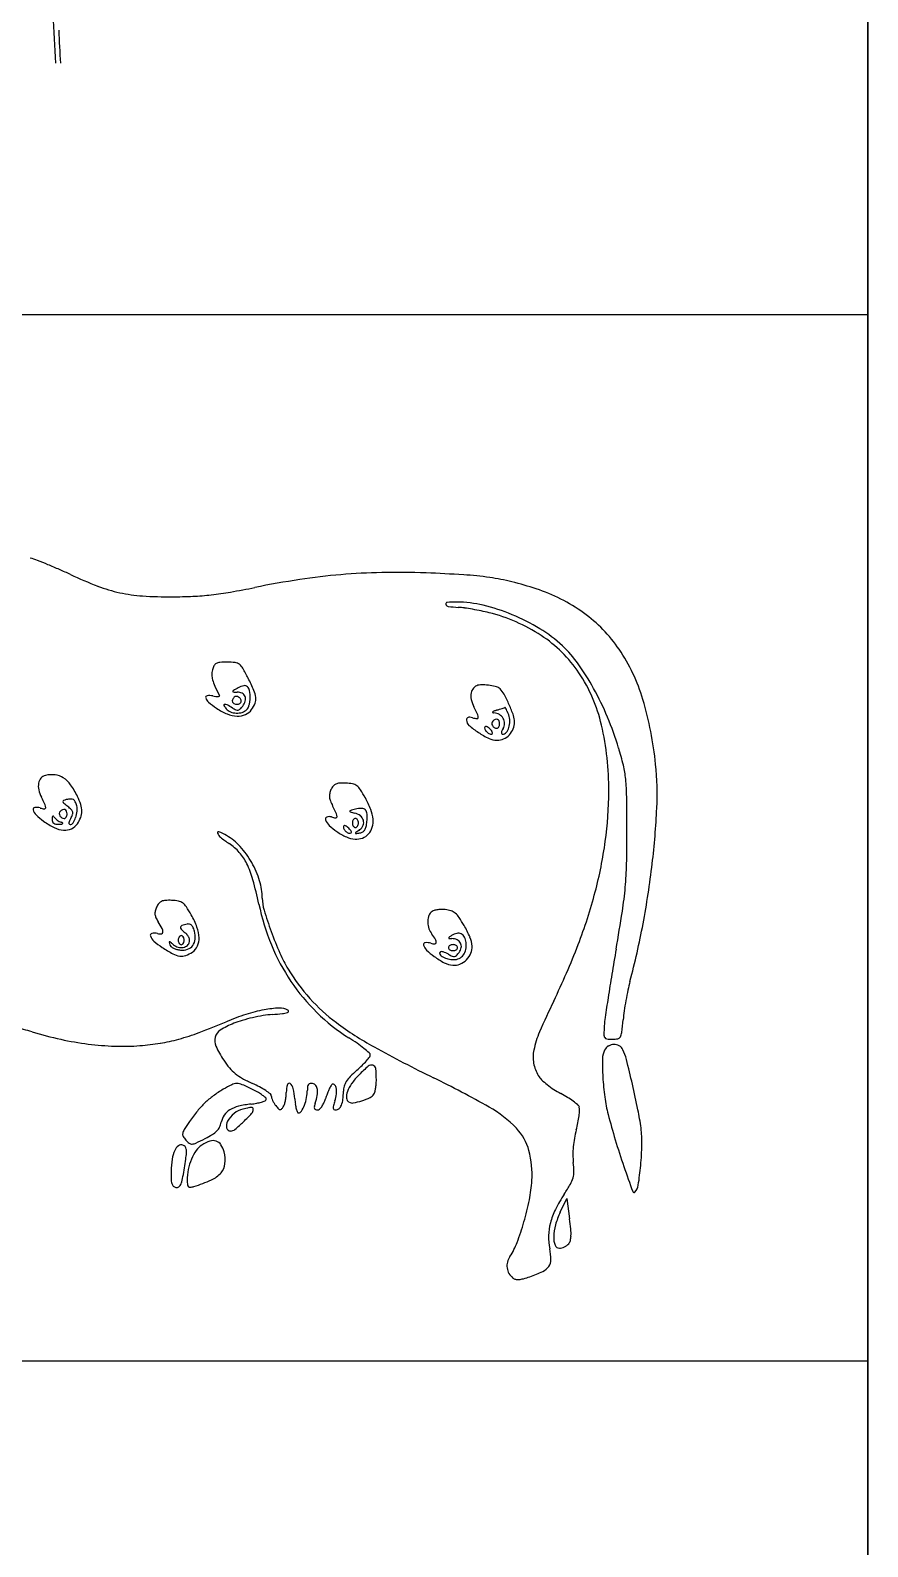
# Model space of a CAD drawing. Header units: millimetres. Extents: x 56222 to 3066687, y -650199 to -121287.
# Drawn here: x 140548.13 to 140551.61, y -185770.06 to -185763.76 of the extents above; entities that cross this region are included whole.
import ezdxf

# ---------------------------------------------------------------- set-up
doc = ezdxf.new("R2010")
doc.units = ezdxf.units.MM
doc.header["$MEASUREMENT"] = 0
doc.layers.add('$TD_AUDIT_GENERATED_(A0BDF17)', color=32, linetype='Continuous', lineweight=30)
doc.layers.add('FURNITURE', color=32, linetype='Continuous', lineweight=9)

msp = doc.modelspace()

# ---------------------------------------------------------------- linework, layer by layer
at = {"layer": '$TD_AUDIT_GENERATED_(A0BDF17)', "linetype": 'Continuous', "lineweight": 25, "ltscale": 2}
for p, q in [((140551.6091, -185764.9436), (140545.2926, -185764.9436)), ((140550.3309, -185768.6726), (140550.3578, -185768.6164)), ((140550.3578, -185768.6164), (140550.3696, -185768.7007)), ((140516.608, -185769.2909), (140551.6091, -185769.2909))]:
    msp.add_line(p, q, dxfattribs=at)
for centre, radius, start, end in [((140561.5955, -185763.059), 13.3894, 181.84508, 183.58987), ((140570.6572, -185762.748), 22.4348, 182.58675, 182.9366), ((140547.9955, -185766.3858), 0.4513, 69.03695, 73.05641), ((140547.4206, -185767.8864), 2.0582, 67.73357, 69.03692), ((140547.3288, -185768.1104), 2.3002, 66.43588, 67.7335), ((140547.4572, -185767.816), 1.9791, 64.98337, 66.43591), ((140549.014, -185764.4801), 1.7022, 244.98341, 249.1133), ((140549.8264, -185769.8545), 3.8549, 98.63861, 101.46063), ((140549.6392, -185768.6222), 2.6085, 94.85698, 98.63862), ((140549.6338, -185768.5591), 2.5452, 91.02349, 94.85691), ((140549.6505, -185769.4924), 3.4786, 87.99041, 91.02347), ((140549.5743, -185771.6627), 5.6502, 86.39905, 87.99047), ((140549.8441, -185767.3765), 1.3556, 81.80343, 86.39908), ((140549.9045, -185766.9567), 0.9314, 76.02167, 81.80342), ((140549.7742, -185767.4803), 1.471, 71.91601, 76.02161), ((140548.6364, -185765.4695), 0.6433, 249.11338, 257.65268), ((140548.6369, -185765.4672), 0.6456, 257.65272, 266.17303), ((140548.7089, -185764.3913), 1.7239, 266.17299, 270.26622), ((140548.7077, -185764.1281), 1.987, 270.26621, 272.76489), ((140548.746, -185764.9227), 1.1916, 272.76497, 276.42976), ((140548.7243, -185764.73), 1.3854, 276.42984, 279.78186), ((140548.3655, -185762.6489), 3.4973, 279.78188, 281.46062), ((140550.0068, -185766.7678), 0.7215, 54.2998, 71.91602), ((140549.8609, -185766.1446), 0.00624, 94.16961, 195.90443), ((140549.8663, -185766.143), 0.0119, 195.9045, 262.40552), ((140549.8985, -185766.6595), 0.5226, 89.77629, 94.16965), ((140549.9468, -185765.5394), 0.6208, 262.40545, 266.29981), ((140549.8986, -185766.6134), 0.4765, 76.45148, 89.77627), ((140549.8847, -185766.5002), 0.342, 81.98724, 86.29973), ((140549.7849, -185767.2093), 1.058, 80.12883, 81.98724), ((140549.7705, -185767.2921), 1.1421, 78.29306, 80.12878), ((140549.8407, -185766.9531), 0.7959, 75.88669, 78.29303), ((140549.8206, -185766.9374), 0.8097, 67.4934, 76.4515), ((140549.8602, -185766.8756), 0.716, 56.89749, 75.88666), ((140549.8097, -185766.9636), 0.8381, 58.66307, 67.49347), ((140550.0736, -185766.6749), 0.6071, 34.24818, 54.29988), ((140549.9376, -185766.7536), 0.5922, 47.20794, 58.66305), ((140549.9495, -185766.7387), 0.5526, 33.83803, 56.89754), ((140550.0126, -185766.6725), 0.4817, 35.40803, 47.20786), ((140549.9579, -185766.7537), 0.7471, 16.47702, 34.24816), ((140548.9626, -185766.4385), 0.0809, 165.9129, 180.69119), ((140548.9628, -185766.4385), 0.081, 152.73998, 165.91288), ((140548.91, -185766.4113), 0.0217, 117.6265, 152.74006), ((140548.9182, -185766.427), 0.0393, 94.1447, 117.62656), ((140548.9457, -185766.8054), 0.4187, 90.00213, 94.14463), ((140548.9457, -185766.6753), 0.2886, 83.39873, 90.00219), ((140548.9747, -185766.4239), 0.0356, 52.53709, 83.39868), ((140548.9635, -185766.4385), 0.054, 29.64843, 52.53709), ((140548.1665, -185766.8922), 0.971, 26.85733, 29.64841), ((140549.5453, -185767.0048), 1.0552, 28.84229, 35.40796), ((140549.8687, -185766.7928), 0.6498, 12.8769, 33.83801), ((140548.9626, -185766.4385), 0.0808, 180.6912, 195.47498), ((140549.0449, -185766.4157), 0.1662, 195.47491, 204.97826), ((140549.8162, -185766.0564), 1.0171, 204.97825, 207.46869), ((140549.7226, -185767.814), 1.5093, 118.96525, 119.84325), ((140549.0341, -185766.57), 0.0876, 102.73687, 118.96519), ((140549.0186, -185766.5015), 0.0172, 48.74851, 102.73686), ((140549.012, -185766.509), 0.0272, 8.99266, 48.74857), ((140548.1226, -185766.9144), 1.0204, 23.7005, 26.8573), ((140550.0029, -185766.5228), 0.0436, 138.99903, 169.38653), ((140549.9972, -185766.5178), 0.036, 103.95393, 138.99899), ((140550.0069, -185766.5568), 0.0762, 87.72445, 103.95392), ((140550.0002, -185766.7257), 0.2452, 80.93064, 87.72439), ((140549.999, -185766.7331), 0.2527, 74.57868, 80.9307), ((140550.0574, -185766.5215), 0.0332, 46.21346, 74.5788), ((140548.8629, -185766.5333), 0.00701, 96.68468, 197.09196), ((140548.8911, -185766.5246), 0.0365, 197.09191, 230.3354), ((140548.8713, -185766.6045), 0.0787, 79.17986, 96.68467), ((140549.1838, -185766.1717), 0.495, 230.3354, 235.28018), ((140548.9143, -185766.3795), 0.1504, 259.1799, 263.76639), ((140548.904, -185766.474), 0.0553, 263.76638, 273.44476), ((140548.9062, -185766.5107), 0.0185, 273.44481, 291.07333), ((140548.9122, -185766.5264), 0.00177, 291.07312, 27.46842), ((140548.9795, -185766.5479), 0.0127, 156.68132, 200.46479), ((140548.9787, -185766.5483), 0.0118, 200.46475, 246.33769), ((140548.9979, -185766.5558), 0.0327, 135.00218, 156.68127), ((140548.9742, -185766.5096), 0.0055, 119.84308, 166.1022), ((140548.9707, -185766.5087), 0.00185, 166.10219, 266.95524), ((140548.9948, -185766.0558), 0.4554, 266.95529, 269.05478), ((140548.9836, -185766.5415), 0.0125, 91.7217, 135.00214), ((140548.9838, -185766.548), 0.0189, 59.96005, 91.72182), ((140548.9865, -185766.5583), 0.0472, 63.08209, 89.0548), ((140548.9817, -185766.5515), 0.023, 31.74514, 59.95993), ((140548.9911, -185766.5458), 0.0144, 302.1031, 324.35216), ((140548.9846, -185766.5498), 0.0197, 0.00212, 31.74523), ((140548.9965, -185766.5498), 0.00769, 324.35214, 0.00206), ((140548.9965, -185766.5387), 0.0252, 21.52824, 63.08205), ((140548.9574, -185766.5304), 0.0659, 323.43089, 344.07629), ((140548.9923, -185766.5403), 0.0297, 344.07632, 21.5282), ((140548.9452, -185766.535), 0.0965, 342.46994, 350.77694), ((140548.8255, -185766.5385), 0.216, 0.34622, 8.99264), ((140548.9616, -185766.5376), 0.0799, 350.77692, 0.34617), ((140548.943, -185766.5107), 0.1273, 324.99374, 338.68054), ((140548.9655, -185766.5444), 0.0998, 6.30754, 23.70047), ((140549.0153, -185766.5389), 0.0497, 338.68064, 6.30745), ((140550.0269, -185766.5273), 0.068, 169.38658, 192.75437), ((140550.085, -185766.5141), 0.1276, 192.75445, 207.34649), ((140550.019, -185766.5615), 0.0886, 27.86606, 46.21344), ((140549.5016, -185766.8351), 0.674, 23.75279, 27.86595), ((140549.3759, -185767.098), 1.2485, 22.73297, 28.84223), ((140549.2583, -185766.9606), 1.4766, 5.80314, 16.47695), ((140549.0297, -185766.394), 0.2245, 235.2802, 247.94707), ((140548.9351, -185766.5653), 0.00307, 96.87383, 209.92461), ((140549.0155, -185766.519), 0.0959, 209.92453, 219.69236), ((140548.9368, -185766.5796), 0.0175, 61.91881, 96.87387), ((140548.9761, -185766.5518), 0.0446, 219.69229, 247.9222), ((140548.7335, -185766.9607), 0.4493, 58.59595, 61.91887), ((140548.9912, -185766.4892), 0.1218, 247.94705, 267.9676), ((140548.9867, -185766.5257), 0.0728, 247.92222, 267.47598), ((140549.0267, -185766.4805), 0.1133, 238.59602, 246.78331), ((140548.9855, -185766.5327), 0.0288, 246.3377, 270.00211), ((140548.9888, -185766.5689), 0.0171, 246.78325, 279.91363), ((140548.9867, -185766.5255), 0.073, 267.47604, 287.00091), ((140548.9855, -185766.5318), 0.0298, 270.00211, 283.93073), ((140548.9897, -185766.5297), 0.0813, 267.96754, 293.23523), ((140548.9889, -185766.5698), 0.0161, 279.91363, 314.34594), ((140548.9876, -185766.5404), 0.0209, 283.93068, 302.10316), ((140548.9319, -185766.5115), 0.0977, 314.34598, 323.43085), ((140548.9948, -185766.5521), 0.0451, 287.00095, 315.00218), ((140548.9982, -185766.5494), 0.0599, 293.23524, 324.99364), ((140549.0054, -185766.5626), 0.0302, 315.00213, 333.77733), ((140548.9564, -185766.5385), 0.0848, 333.77727, 342.46991), ((140549.9585, -185766.6277), 0.0174, 155.01407, 180.00211), ((140549.9503, -185766.6238), 0.00834, 111.71995, 155.01411), ((140549.9528, -185766.6301), 0.015, 82.03238, 111.71975), ((140549.9454, -185766.683), 0.0685, 72.39336, 82.03238), ((140549.9954, -185766.5253), 0.0969, 252.39337, 263.16483), ((140549.0764, -185767.0358), 1.0079, 25.29472, 27.34654), ((140549.9845, -185766.6164), 0.00517, 263.16485, 352.90033), ((140549.968, -185766.6144), 0.0217, 352.90035, 25.29472), ((140550.0506, -185766.595), 0.00151, 135.90307, 244.55178), ((140550.06, -185766.6042), 0.0146, 111.65168, 135.90298), ((140550.056, -185766.5837), 0.014, 244.5517, 266.49741), ((140550.1204, -185766.7562), 0.1782, 107.76011, 111.65172), ((140550.052, -185766.6491), 0.0515, 60.03097, 86.49747), ((140547.5831, -185758.8347), 8.1397, 287.76012, 287.85042), ((140550.0555, -185766.6431), 0.0445, 30.5188, 60.03105), ((140548.5178, -185761.7371), 5.0905, 287.8504, 287.97875), ((140547.6896, -185759.1847), 7.774, 287.9787, 288.04975), ((140550.0742, -185766.5021), 0.0778, 288.04993, 289.94316), ((140550.1012, -185766.5766), 0.00149, 29.2721, 109.94281), ((140549.9158, -185766.6805), 0.214, 26.8869, 29.27239), ((140549.9564, -185766.66), 0.1685, 23.10837, 26.8868), ((140549.8086, -185766.723), 0.3292, 20.81894, 23.10841), ((140550.0473, -185766.6322), 0.0738, 0.35542, 20.81894), ((140549.4915, -185766.8395), 0.685, 19.71381, 23.75275), ((140550.0615, -185766.6353), 0.0794, 0.00215, 19.7138), ((140549.2693, -185767.1427), 1.364, 17.01602, 22.73295), ((140549.9697, -185766.6277), 0.0286, 180.00217, 229.16645), ((140550.2005, -185766.3605), 0.3817, 229.16644, 236.55687), ((140550.1872, -185766.3807), 0.3574, 236.55691, 244.72634), ((140550.0225, -185766.6592), 0.00648, 140.04737, 180.00203), ((140550.0355, -185766.6592), 0.0194, 180.00212, 214.02072), ((140550.0206, -185766.6575), 0.00396, 82.47063, 140.04754), ((140550.0536, -185766.6469), 0.0413, 214.02063, 233.401), ((140550.0192, -185766.668), 0.0145, 57.29595, 82.47036), ((140549.9828, -185766.7247), 0.0819, 50.31204, 57.29607), ((140550.0482, -185766.6542), 0.0323, 233.40107, 255.64355), ((140549.9863, -185766.7205), 0.0764, 43.2245, 50.31202), ((140550.0424, -185766.6771), 0.00858, 255.64349, 315.00212), ((140550.0127, -185766.6957), 0.0402, 31.76575, 43.22451), ((140550.0585, -185766.6408), 0.0125, 135.00214, 178.28258), ((140550.065, -185766.641), 0.0189, 178.28246, 210.04423), ((140550.0281, -185766.6861), 0.022, 16.4361, 31.76572), ((140550.0461, -185766.6808), 0.00335, 315.00214, 16.43619), ((140550.0685, -185766.6389), 0.023, 210.04435, 238.25915), ((140550.0728, -185766.6551), 0.0327, 113.32301, 135.0021), ((140550.0668, -185766.6417), 0.0197, 238.25905, 270.00216), ((140550.0649, -185766.6367), 0.0127, 69.53949, 113.32296), ((140550.0668, -185766.6537), 0.00769, 270.00222, 305.65214), ((140550.0653, -185766.6359), 0.0118, 23.66659, 69.53953), ((140550.0628, -185766.6482), 0.0144, 305.65212, 327.90118), ((140550.0574, -185766.6448), 0.0209, 327.90112, 346.0736), ((140550.0497, -185766.6427), 0.0288, 0.00217, 23.66658), ((140550.0488, -185766.6427), 0.0298, 346.07355, 0.00217), ((140550.0942, -185766.6805), 0.00811, 173.31348, 208.86431), ((140550.1118, -185766.6825), 0.0259, 155.59192, 173.31362), ((140550.1619, -185766.7053), 0.0809, 148.01694, 155.59189), ((140550.0905, -185766.6665), 0.0199, 270.00217, 320.43415), ((140550.059, -185766.641), 0.0405, 328.01695, 359.2606), ((140550.059, -185766.641), 0.0404, 359.2606, 30.51888), ((140550.0583, -185766.6399), 0.0617, 320.43423, 342.18077), ((140550.0347, -185766.6323), 0.0864, 342.18075, 0.35551), ((140550.0613, -185766.6331), 0.0801, 316.16425, 337.47441), ((140550.0666, -185766.6353), 0.0744, 337.47435, 0.00217), ((140549.3224, -185766.9177), 1.2102, 359.71625, 12.87682), ((140550.0679, -185766.6334), 0.078, 244.72634, 270.00218), ((140550.0679, -185766.6453), 0.0661, 270.00208, 294.45869), ((140550.0905, -185766.6825), 0.00391, 208.86436, 270.00208), ((140550.0632, -185766.6349), 0.0775, 294.45866, 316.16432), ((140549.4913, -185767.0747), 1.1319, 13.25935, 17.01601), ((140548.2041, -185766.8976), 0.0436, 138.99903, 169.38653), ((140548.1984, -185766.8927), 0.036, 103.95393, 138.99899), ((140548.2174, -185766.9689), 0.1146, 83.74621, 103.95393), ((140548.2213, -185766.9331), 0.0786, 56.93957, 83.74612), ((140548.2027, -185766.9616), 0.1126, 35.41808, 56.93952), ((140550.1575, -185766.9178), 0.4475, 5.74715, 13.25937), ((140549.5023, -185766.9358), 1.2313, 357.3444, 5.80315), ((140548.2281, -185766.9021), 0.068, 169.38658, 192.75437), ((140548.2862, -185766.889), 0.1276, 192.75445, 207.34649), ((140548.0185, -185767.0926), 0.3386, 25.94728, 35.41815), ((140549.4196, -185766.9425), 0.0487, 168.07986, 185.76375), ((140549.4471, -185766.9483), 0.0768, 155.50667, 168.07986), ((140549.4382, -185766.9442), 0.067, 140.84963, 155.50674), ((140549.409, -185766.9204), 0.0293, 113.66472, 140.84963), ((140549.4158, -185766.936), 0.0463, 93.38915, 113.66463), ((140549.4284, -185767.1483), 0.259, 87.71851, 93.38918), ((140549.4311, -185767.0792), 0.1899, 79.09545, 87.71852), ((140549.459, -185766.9345), 0.0425, 52.90464, 79.09543), ((140549.4465, -185766.9511), 0.0633, 32.92336, 52.90456), ((140548.9806, -185767.2528), 0.6183, 29.17764, 32.92331), ((140548.9427, -185766.9159), 1.5899, 352.19986, 359.71621), ((140549.7464, -185766.9592), 0.8607, 0.89333, 5.74716), ((140548.1462, -185766.9985), 0.00795, 96.21917, 194.19863), ((140548.1514, -185767.0462), 0.056, 72.3933, 96.21915), ((140548.1938, -185766.9127), 0.0841, 252.39329, 264.21323), ((140547.2848, -185767.4069), 0.9999, 25.29239, 27.34651), ((140548.1858, -185766.9913), 0.00509, 264.21329, 354.26521), ((140548.168, -185766.9895), 0.023, 354.26518, 25.2924), ((140548.2664, -185766.9654), 0.00383, 112.27582, 192.48293), ((140548.2741, -185766.9636), 0.0118, 192.48295, 228.34624), ((140548.2925, -185767.0291), 0.0727, 102.77846, 112.27587), ((140548.6217, -185766.5729), 0.5347, 228.34627, 230.6504), ((140548.3029, -185767.0748), 0.1196, 93.75953, 102.7785), ((140548.1649, -185767.1301), 0.1858, 44.39077, 50.65049), ((140548.2963, -185766.9755), 0.0201, 59.99408, 93.75956), ((140548.2969, -185766.9744), 0.0188, 24.76159, 59.994), ((140548.2217, -185767.0092), 0.1017, 14.65717, 24.76149), ((140548.2596, -185766.9992), 0.0625, 353.46199, 14.65717), ((140548.0911, -185767.0573), 0.2579, 17.69315, 25.94728), ((140548.2494, -185767.0068), 0.0918, 359.8544, 17.6932), ((140549.4348, -185766.9409), 0.064, 185.76368, 200.76175), ((140549.5555, -185766.8952), 0.193, 200.76167, 207.34658), ((140548.4304, -185767.4771), 1.0736, 25.37241, 27.34654), ((140549.9317, -185768.726), 1.7862, 104.68525, 105.40076), ((140549.5069, -185767.1049), 0.1104, 90.96833, 104.68527), ((140549.5054, -185767.0147), 0.0201, 42.6057, 90.96836), ((140549.1869, -185767.1375), 0.382, 21.22914, 29.17768), ((140540.6147, -185767.1015), 9.9935, 0.08836, 0.89325), ((140547.4812, -185766.8421), 3.2546, 353.25009, 357.34447), ((140548.1805, -185766.9898), 0.0433, 194.1986, 226.38089), ((140548.3744, -185766.7863), 0.3243, 226.38089, 233.67104), ((140548.3503, -185766.819), 0.2838, 233.6711, 244.15189), ((140548.2896, -185767.04), 0.0722, 172.7224, 179.5008), ((140548.243, -185767.0396), 0.0256, 179.50077, 201.2405), ((140548.224, -185767.0316), 0.00601, 130.91399, 172.72229), ((140548.2334, -185767.0433), 0.0153, 201.24047, 233.21376), ((140548.2216, -185767.0288), 0.00229, 50.53945, 130.91398), ((140548.2107, -185767.042), 0.0194, 33.73972, 50.53963), ((140548.2367, -185767.039), 0.0207, 233.21379, 259.73682), ((140548.2553, -185767.0122), 0.0343, 213.73965, 226.39738), ((140548.2858, -185766.9802), 0.0784, 226.39739, 233.21381), ((140548.2433, -185767.0022), 0.0581, 259.7369, 272.01166), ((140548.2885, -185766.9767), 0.0829, 233.21377, 239.91318), ((140548.2369, -185766.8191), 0.2413, 272.01168, 274.91665), ((140548.2739, -185767.0017), 0.0539, 239.91313, 249.16206), ((140548.2598, -185767.0156), 0.0125, 135.00214, 178.28258), ((140548.2662, -185767.0158), 0.0189, 178.28246, 210.04423), ((140548.2697, -185767.0137), 0.023, 210.04436, 238.25915), ((140548.2741, -185767.0299), 0.0327, 113.32301, 135.0021), ((140548.2377, -185767.0969), 0.0479, 60.11433, 69.16213), ((140548.268, -185767.0166), 0.0197, 238.25905, 270.00216), ((140548.257, -185767.0521), 0.0074, 274.91676, 310.9142), ((140548.2661, -185767.0115), 0.0127, 69.53949, 113.32296), ((140548.2608, -185767.0566), 0.00146, 310.914, 60.11427), ((140548.268, -185767.0285), 0.00769, 270.00222, 305.65214), ((140548.2665, -185767.0107), 0.0118, 23.66659, 69.53953), ((140548.264, -185767.0231), 0.0144, 305.65212, 327.90118), ((140548.2586, -185767.0196), 0.0209, 327.90112, 346.0736), ((140548.251, -185767.0175), 0.0288, 0.00217, 23.66658), ((140548.25, -185767.0175), 0.0298, 346.07355, 0.00217), ((140548.3122, -185767.057), 0.0252, 154.89097, 173.98233), ((140548.294, -185767.0551), 0.00686, 173.98234, 216.56191), ((140548.2925, -185767.0562), 0.00506, 216.56195, 270.00218), ((140548.3922, -185767.0945), 0.1135, 148.64437, 154.89082), ((140548.2925, -185767.0465), 0.0147, 270.00217, 326.80262), ((140548.2146, -185766.9863), 0.0945, 328.64428, 338.72115), ((140548.2818, -185767.0156), 0.0221, 14.40869, 44.39078), ((140548.272, -185767.0229), 0.0619, 294.74038, 324.99367), ((140548.2867, -185767.0143), 0.0171, 338.72102, 14.40874), ((140548.2199, -185766.999), 0.1014, 326.80262, 340.49604), ((140548.2019, -185766.9926), 0.1206, 340.49604, 353.46197), ((140548.2257, -185766.9905), 0.1184, 324.9937, 339.24059), ((140548.2689, -185767.0068), 0.0723, 339.24063, 359.85443), ((140549.3632, -185767.0388), 0.0089, 110.49054, 200.34877), ((140549.4128, -185767.0204), 0.0618, 200.34879, 226.33349), ((140549.3702, -185767.0576), 0.029, 72.3934, 110.49046), ((140549.4077, -185766.9394), 0.095, 252.3933, 263.37994), ((140549.3974, -185767.0286), 0.00515, 263.37999, 353.77201), ((140549.3799, -185767.0267), 0.0227, 353.77198, 25.37232), ((140549.4582, -185767.0069), 0.00301, 105.4007, 168.50277), ((140549.4572, -185767.0067), 0.00198, 168.50281, 254.0834), ((140549.7717, -185765.9038), 1.1489, 254.08333, 255.07225), ((140549.4944, -185767.0549), 0.028, 165.15981, 180.00224), ((140549.4944, -185767.0549), 0.028, 180.00204, 194.84447), ((140549.487, -185767.053), 0.0203, 146.31197, 165.15979), ((140549.4823, -185767.0498), 0.0147, 123.72064, 146.31202), ((140549.4789, -185767.0448), 0.00858, 90.0022, 123.72058), ((140549.4585, -185767.0785), 0.067, 52.40848, 75.07226), ((140549.4789, -185767.0448), 0.00858, 56.2837, 90.00208), ((140549.4756, -185767.0498), 0.0147, 33.69226, 56.28364), ((140549.4708, -185767.053), 0.0203, 14.8445, 33.69231), ((140549.4635, -185767.0549), 0.028, 0.00204, 14.84447), ((140549.4635, -185767.0549), 0.028, 345.15981, 0.00224), ((140549.477, -185767.0545), 0.0366, 16.80268, 52.40853), ((140549.4831, -185767.0527), 0.0302, 336.69604, 16.80272), ((140549.5001, -185767.0195), 0.0272, 3.21813, 42.6057), ((140549.3711, -185767.0352), 0.1563, 347.09854, 354.52834), ((140549.3157, -185767.0299), 0.212, 354.52828, 3.21817), ((140549.4074, -185767.0519), 0.1454, 4.88517, 21.2291), ((140549.4626, -185767.0472), 0.09, 343.29981, 4.88508), ((140548.274, -185766.9765), 0.1088, 244.15188, 265.59631), ((140548.2707, -185767.02), 0.0651, 265.59624, 294.74033), ((140548.9097, -185767.0958), 0.0045, 67.33589, 198.26088), ((140548.9401, -185767.0858), 0.0365, 198.26094, 231.94187), ((140548.8087, -185767.3376), 0.2666, 59.75269, 67.33589), ((140549.2653, -185766.6704), 0.564, 231.94188, 236.50683), ((140548.8223, -185767.3143), 0.2396, 42.21145, 59.75271), ((140549.5495, -185766.8771), 0.2599, 226.33353, 235.28019), ((140549.5408, -185766.8897), 0.2445, 235.28021, 246.0009), ((140549.4354, -185767.0714), 0.00648, 140.04737, 180.00203), ((140549.4484, -185767.0714), 0.0194, 180.00212, 214.02072), ((140549.4335, -185767.0698), 0.00396, 82.47063, 140.04754), ((140549.4665, -185767.0592), 0.0413, 214.02063, 233.401), ((140549.4321, -185767.0802), 0.0145, 57.29595, 82.47036), ((140549.3957, -185767.1369), 0.0819, 50.31204, 57.29607), ((140549.4857, -185767.0136), 0.1089, 246.00095, 265.62296), ((140549.4611, -185767.0664), 0.0323, 233.40107, 255.64355), ((140549.3992, -185767.1327), 0.0764, 43.2245, 50.31202), ((140549.4553, -185767.0894), 0.00858, 255.64349, 315.00212), ((140549.4256, -185767.1079), 0.0402, 31.76575, 43.22451), ((140549.441, -185767.0984), 0.022, 16.4361, 31.76572), ((140549.459, -185767.0931), 0.00335, 315.00214, 16.43619), ((140549.487, -185767.0569), 0.0203, 194.84449, 213.69231), ((140549.4823, -185767.06), 0.0147, 213.69226, 236.28364), ((140549.4789, -185767.0651), 0.00858, 236.2837, 270.00208), ((140549.4828, -185767.0504), 0.072, 265.62296, 290.61553), ((140549.4789, -185767.0651), 0.00858, 270.0022, 303.72058), ((140549.4823, -185767.0977), 0.00309, 127.73429, 184.56274), ((140549.4807, -185767.0978), 0.00152, 184.56279, 278.78774), ((140550.573, -185768.5072), 1.7854, 127.08005, 127.73437), ((140549.3443, -185766.2155), 0.8943, 278.78765, 279.87374), ((140549.4756, -185767.06), 0.0147, 303.72064, 326.31202), ((140549.4708, -185767.0569), 0.0203, 326.31197, 345.15979), ((140549.4693, -185767.0467), 0.0453, 307.08001, 336.69616), ((140549.4921, -185767.0642), 0.0328, 279.87377, 302.03656), ((140549.4856, -185767.0577), 0.0642, 290.6156, 317.85745), ((140549.4954, -185767.0695), 0.0266, 302.0365, 327.99994), ((140549.4806, -185767.0603), 0.044, 327.99989, 347.09854), ((140549.4796, -185767.0523), 0.0723, 317.85747, 343.29971), ((140544.7131, -185767.0952), 5.8951, 358.72971, 0.08829), ((140548.838, -185767.3161), 0.2102, 41.20959, 56.5068), ((140548.8351, -185767.3186), 0.2141, 26.11955, 41.20958), ((140548.7209, -185767.4063), 0.3765, 29.70977, 42.21144), ((140548.761, -185766.891), 1.7733, 345.27439, 352.1998), ((140548.6829, -185767.3932), 0.3836, 15.48007, 26.11958), ((140548.7194, -185767.4072), 0.3782, 17.23359, 29.70966), ((140549.2146, -185767.195), 1.3924, 354.76136, 358.72973), ((140547.0514, -185766.7912), 3.6874, 349.32365, 353.25009), ((140547.4246, -185767.7417), 1.6893, 11.94082, 15.48005), ((140548.8459, -185767.3679), 0.2458, 0.00217, 17.23353), ((140548.7039, -185767.6475), 0.271, 87.71854, 93.27445), ((140549.262, -185767.3679), 0.1703, 180.00217, 196.93611), ((140548.4791, -185766.8169), 2.0647, 338.88657, 345.27431), ((140549.0153, -185767.1767), 1.5926, 351.13027, 354.76137), ((140548.6841, -185767.4309), 0.0389, 165.84937, 186.32858), ((140548.6891, -185767.4303), 0.0439, 186.32862, 205.31802), ((140548.7406, -185767.4451), 0.0971, 155.50671, 165.84936), ((140548.7216, -185767.4365), 0.0763, 141.96422, 155.50668), ((140548.6845, -185767.4075), 0.0292, 114.22621, 141.96414), ((140548.691, -185767.4219), 0.045, 93.27438, 114.22618), ((140548.7068, -185767.5746), 0.198, 79.37698, 87.71854), ((140548.7354, -185767.4222), 0.043, 53.48343, 79.37695), ((140548.7242, -185767.4374), 0.0618, 33.24576, 53.48349), ((140548.2903, -185767.7218), 0.5807, 29.34365, 33.2458), ((140548.4866, -185767.6115), 0.3555, 20.25627, 29.34365), ((140550.0354, -185767.1896), 0.9792, 191.94076, 202.36552), ((140550.7705, -185766.9085), 1.7472, 196.93609, 200.00123), ((140549.8256, -185767.4576), 0.045, 135.00211, 162.71204), ((140549.8102, -185767.4422), 0.0232, 109.18169, 135.00212), ((140549.8347, -185767.5127), 0.0978, 100.32255, 109.18179), ((140549.8389, -185767.5354), 0.1209, 92.05228, 100.32266), ((140549.8391, -185767.5429), 0.1283, 84.14473, 92.0523), ((140549.8399, -185767.5354), 0.1208, 72.3342, 84.14477), ((140549.8608, -185767.4696), 0.0518, 50.09303, 72.33415), ((140549.8397, -185767.4949), 0.0848, 33.91718, 50.09305), ((140541.4811, -185766.001), 9.218, 350.13968, 351.1302), ((140548.7778, -185767.3884), 0.1421, 205.31803, 213.2359), ((140548.3627, -185767.6604), 0.3542, 28.14917, 33.23597), ((140548.6494, -185767.507), 0.029, 356.399, 28.14909), ((140548.7582, -185767.4893), 0.00658, 149.79903, 202.03523), ((140548.7736, -185767.4831), 0.0232, 202.03516, 225.3687), ((140548.7613, -185767.4911), 0.0101, 111.96131, 149.79907), ((140548.8689, -185767.3866), 0.1589, 225.36863, 231.00333), ((140548.8022, -185767.5926), 0.1196, 101.40084, 111.96122), ((140548.7832, -185767.4983), 0.0234, 66.0117, 101.40076), ((140548.7844, -185767.4956), 0.0204, 27.33464, 66.01169), ((140548.7257, -185767.526), 0.0865, 14.09138, 27.33464), ((140548.6898, -185767.5365), 0.1389, 1.92412, 20.25624), ((140549.8522, -185767.4659), 0.0728, 162.71202, 182.0346), ((140549.8653, -185767.4654), 0.0859, 182.0346, 199.73443), ((140549.8673, -185767.4647), 0.0881, 199.73448, 217.10462), ((140549.4464, -185767.7593), 0.5587, 29.89904, 33.91712), ((140549.5145, -185767.7202), 0.4802, 23.34568, 29.89899), ((140547.4453, -185766.8654), 3.2866, 345.0432, 349.32362), ((140548.6342, -185767.5221), 0.00819, 100.73127, 198.76613), ((140548.6724, -185767.5092), 0.0486, 198.76619, 229.32774), ((140548.6425, -185767.5661), 0.053, 75.34716, 100.73122), ((140548.8674, -185767.2822), 0.3478, 229.32774, 236.4828), ((140548.6662, -185767.4756), 0.0406, 255.34712, 278.12595), ((140548.6708, -185767.5083), 0.00756, 278.126, 356.39906), ((140548.7062, -185767.5507), 0.00188, 105.98239, 192.93977), ((140548.8511, -185767.5174), 0.1505, 192.93982, 196.77186), ((140548.7067, -185767.5522), 0.00342, 49.06002, 105.98237), ((140548.7219, -185767.5564), 0.0156, 196.77186, 230.10532), ((140548.5185, -185767.7691), 0.2906, 46.67044, 49.06004), ((140548.7567, -185767.5166), 0.0566, 226.67042, 249.42043), ((140548.7699, -185767.5421), 0.028, 165.15981, 180.00224), ((140548.7699, -185767.5421), 0.028, 180.00204, 194.84447), ((140548.7625, -185767.5402), 0.0203, 146.31197, 165.15979), ((140548.7625, -185767.5441), 0.0203, 194.84449, 213.69231), ((140548.7578, -185767.537), 0.0147, 123.72064, 146.31202), ((140548.7578, -185767.5472), 0.0147, 213.69226, 236.28364), ((140548.7544, -185767.532), 0.00858, 90.0022, 123.72058), ((140548.7544, -185767.5523), 0.00858, 236.2837, 270.00208), ((140548.7544, -185767.532), 0.00858, 56.2837, 90.00208), ((140548.7544, -185767.5523), 0.00858, 270.0022, 303.72058), ((140548.7511, -185767.537), 0.0147, 33.69226, 56.28364), ((140548.7511, -185767.5472), 0.0147, 303.72064, 326.31202), ((140548.7463, -185767.5402), 0.0203, 14.84449, 33.69231), ((140548.7463, -185767.5441), 0.0203, 326.31197, 345.15979), ((140548.739, -185767.5421), 0.028, 0.00204, 14.84447), ((140548.739, -185767.5421), 0.028, 345.15981, 0.00224), ((140548.7159, -185767.5756), 0.0843, 40.63048, 51.00332), ((140548.7615, -185767.5425), 0.0285, 302.51465, 339.00848), ((140548.7452, -185767.5504), 0.0457, 24.23398, 40.63058), ((140548.7669, -185767.5382), 0.0442, 288.78114, 323.48787), ((140548.7573, -185767.545), 0.0324, 4.34773, 24.23408), ((140548.7662, -185767.5443), 0.0235, 339.00854, 4.34777), ((140548.7611, -185767.534), 0.0514, 323.48788, 355.117), ((140548.711, -185767.5297), 0.1017, 355.11704, 14.09142), ((140548.7484, -185767.5345), 0.0803, 336.67522, 1.92412), ((140550.6255, -185766.9613), 1.5929, 200.00117, 203.50533), ((140549.9151, -185767.2391), 0.8491, 202.36547, 213.96666), ((140549.7702, -185767.5605), 0.00795, 96.21918, 194.19863), ((140549.8044, -185767.5519), 0.0433, 194.1986, 226.38089), ((140549.7754, -185767.6083), 0.056, 72.3933, 96.21915), ((140549.8099, -185767.4995), 0.0581, 252.39327, 268.69776), ((140549.576, -185767.6851), 0.2773, 31.59522, 37.10463), ((140549.8087, -185767.5515), 0.00615, 268.69777, 352.62904), ((140549.7959, -185767.5498), 0.019, 352.62897, 31.59526), ((140549.8698, -185767.533), 0.00306, 125.38827, 187.28024), ((140549.8689, -185767.5331), 0.00217, 187.28049, 266.58249), ((140549.8798, -185767.5767), 0.0147, 123.69226, 146.28364), ((140550.0692, -185767.8137), 0.3474, 123.252, 125.38838), ((140549.8824, -185767.3061), 0.2295, 266.5822, 269.46311), ((140549.883, -185767.5814), 0.0203, 104.84449, 123.69231), ((140549.8849, -185767.5888), 0.028, 90.00204, 104.84447), ((140549.9145, -185767.5778), 0.0653, 102.62379, 123.25191), ((140549.8798, -185767.5868), 0.0511, 64.28418, 89.46311), ((140549.8849, -185767.5888), 0.028, 75.15981, 90.00224), ((140549.8869, -185767.5814), 0.0203, 56.31197, 75.15979), ((140549.89, -185767.5767), 0.0147, 33.72064, 56.31202), ((140549.9064, -185767.5417), 0.0284, 64.18378, 102.62381), ((140549.8885, -185767.5687), 0.0311, 27.72892, 64.28419), ((140549.8896, -185767.5681), 0.0298, 350.20202, 27.72886), ((140549.9061, -185767.5424), 0.0291, 26.38347, 64.18378), ((140549.8702, -185767.5602), 0.0692, 6.56308, 26.38346), ((140549.8431, -185767.5633), 0.0965, 349.47939, 6.56307), ((140549.8513, -185767.5748), 0.1133, 4.18712, 23.34562), ((140547.4753, -185766.4293), 3.1408, 334.22172, 338.88656), ((140549.0144, -185767.0604), 0.6139, 236.48271, 241.27629), ((140548.7475, -185767.5257), 0.0555, 230.10528, 243.06322), ((140548.7617, -185767.5214), 0.0882, 241.27623, 261.35), ((140548.7562, -185767.5087), 0.0746, 243.06315, 254.45082), ((140548.7604, -185767.4937), 0.0902, 254.45093, 264.33268), ((140548.7546, -185767.5221), 0.0507, 249.42039, 274.12938), ((140548.7561, -185767.5584), 0.0507, 261.34993, 290.09435), ((140548.7584, -185767.5133), 0.0705, 264.33271, 288.78116), ((140548.7554, -185767.5329), 0.0399, 274.1294, 302.5146), ((140548.7316, -185767.4914), 0.1221, 290.0944, 305.01054), ((140548.7676, -185767.5428), 0.0593, 305.01058, 336.67523), ((140549.6666, -185767.3784), 0.5473, 203.50533, 211.27945), ((140549.9983, -185767.3484), 0.3243, 226.38089, 233.67104), ((140549.9977, -185767.3492), 0.3233, 233.67112, 242.5077), ((140549.8359, -185767.5968), 0.0069, 135.0021, 218.47369), ((140549.8635, -185767.5748), 0.0422, 218.47369, 240.65669), ((140549.8356, -185767.5964), 0.00647, 87.79383, 135.0022), ((140549.8342, -185767.6321), 0.0422, 75.96321, 87.79389), ((140549.8865, -185767.5339), 0.0891, 240.65675, 255.29423), ((140549.8292, -185767.6521), 0.0628, 65.86931, 75.96311), ((140549.8153, -185767.683), 0.0967, 58.56611, 65.86931), ((140549.8872, -185767.5312), 0.0919, 255.29426, 269.58978), ((140549.9384, -185767.4817), 0.1393, 238.56606, 245.77608), ((140549.8748, -185767.5733), 0.00858, 146.2837, 180.00208), ((140549.8748, -185767.5733), 0.00858, 180.0022, 213.72058), ((140549.8798, -185767.5699), 0.0147, 213.72064, 236.31202), ((140549.883, -185767.5652), 0.0203, 236.31197, 255.15979), ((140549.8849, -185767.5578), 0.028, 255.15981, 270.00224), ((140549.8883, -185767.5931), 0.0172, 245.77611, 279.49449), ((140549.8849, -185767.5578), 0.028, 270.00204, 284.84447), ((140549.8869, -185767.5666), 0.0565, 269.58975, 294.37961), ((140549.8885, -185767.5944), 0.0158, 279.49451, 315.10842), ((140549.8869, -185767.5652), 0.0203, 284.84449, 303.69231), ((140549.89, -185767.5699), 0.0147, 303.69226, 326.28364), ((140549.8194, -185767.5255), 0.1134, 315.10847, 323.44545), ((140549.8951, -185767.5733), 0.00858, 0.0022, 33.72058), ((140549.8951, -185767.5733), 0.00858, 326.2837, 0.00208), ((140549.8914, -185767.5766), 0.0456, 294.37959, 323.48692), ((140549.8729, -185767.5652), 0.0468, 323.44542, 350.20202), ((140549.8798, -185767.5619), 0.0868, 292.84069, 315.00212), ((140549.8838, -185767.5709), 0.0551, 323.48696, 349.47935), ((140549.8808, -185767.5629), 0.0854, 315.00209, 336.95962), ((140549.9004, -185767.5712), 0.0641, 336.95966, 4.18705), ((140563.1159, -185769.7614), 12.7412, 170.13962, 170.61655), ((140549.8962, -185767.2389), 0.8158, 211.27947, 221.96038), ((140549.893, -185767.5504), 0.0965, 242.50779, 264.24616), ((140549.8895, -185767.585), 0.0617, 264.24624, 292.84062), ((140559.885, -185769.2275), 9.4665, 170.61654, 171.21242), ((140549.8892, -185767.2565), 0.818, 213.9666, 225.80071), ((140551.9969, -185768.0417), 1.4154, 168.08627, 169.87089), ((140551.2906, -185767.8927), 0.6935, 165.04327, 168.08618), ((140549.8534, -185767.2774), 0.7583, 221.96033, 233.24398), ((140553.4575, -185769.3183), 3.5025, 154.22178, 156.53577), ((140560.2493, -185769.2838), 9.8351, 171.21239, 171.69367), ((140551.999, -185768.0421), 1.4175, 169.87088, 171.65504), ((140549.3293, -185768.8055), 1.0022, 107.74697, 112.74902), ((140549.1125, -185768.2318), 0.3712, 106.32446, 112.07552), ((140549.2172, -185768.5893), 0.7436, 102.90505, 106.32444), ((140549.2184, -185768.459), 0.6384, 100.73441, 107.74705), ((140549.2199, -185768.601), 0.7556, 99.50076, 102.90503), ((140549.1659, -185768.2779), 0.4281, 94.29131, 99.50067), ((140549.1872, -185768.294), 0.4705, 93.07316, 100.73442), ((140549.0212, -185766.3501), 1.5051, 274.2913, 275.87333), ((140549.1655, -185767.891), 0.0669, 60.76954, 93.07315), ((140549.163, -185767.7285), 0.1195, 275.87332, 285.97742), ((140549.194, -185767.8367), 0.00693, 285.97745, 346.2694), ((140549.1957, -185767.8371), 0.00518, 346.26944, 60.76964), ((140549.8995, -185767.246), 0.8327, 225.80069, 237.47754), ((140550.9524, -185767.9265), 0.4396, 171.69366, 176.28954), ((140548.6549, -185767.6921), 1.9456, 353.10369, 354.66349), ((140551.2941, -185767.9387), 0.705, 171.655, 174.66354), ((140546.866, -185772.1905), 4.4515, 73.44849, 74.39042), ((140548.6063, -185766.3347), 1.6574, 253.44854, 257.71039), ((140548.4805, -185766.9997), 0.9897, 285.45871, 290.62866), ((140547.6754, -185764.8611), 3.2748, 290.62863, 292.74897), ((140548.9429, -185767.9583), 0.0494, 121.74223, 164.69292), ((140549.1134, -185768.234), 0.3736, 112.07556, 121.74227), ((140550.1967, -185766.8177), 1.332, 233.24393, 241.2758), ((140550.5965, -185768.0765), 0.3836, 156.53583, 168.30046), ((140551.3422, -185767.9518), 0.8302, 176.28955, 178.76944), ((140550.536, -185767.9345), 0.0239, 178.76946, 210.85714), ((140550.5662, -185767.9358), 0.0165, 282.43283, 331.10481), ((140550.5373, -185767.9198), 0.0495, 331.10483, 353.10368), ((140548.5344, -185766.6646), 1.3198, 257.7104, 262.76605), ((140548.517, -185766.8015), 1.1818, 262.76601, 268.1128), ((140548.51, -185767.0145), 0.9687, 268.11282, 274.31919), ((140548.5076, -185766.9822), 1.0011, 274.31921, 279.20053), ((140548.5527, -185767.261), 0.7186, 279.20057, 285.45869), ((140548.9473, -185767.9595), 0.0539, 164.69289, 205.13262), ((140549.3123, -185767.7883), 0.4571, 205.13261, 213.52154), ((140548.9357, -185768.7575), 0.9599, 55.04918, 57.47751), ((140549.1571, -185768.4407), 0.5735, 51.47732, 55.04908), ((140549.094, -185768.52), 0.6748, 48.99377, 51.47733), ((140552.5729, -185762.4818), 6.2764, 241.27582, 243.81919), ((140550.3639, -185768.0283), 0.1461, 168.30045, 189.92139), ((140550.5822, -185768.0352), 0.0761, 151.84719, 179.4173), ((140550.5553, -185768.0208), 0.0456, 121.80629, 151.84718), ((140550.5263, -185767.9403), 0.0126, 210.85723, 262.30247), ((140550.5473, -185767.7852), 0.169, 262.30241, 270.00212), ((140550.5545, -185768.0195), 0.044, 90.97576, 121.8063), ((140550.5473, -185767.8497), 0.1045, 270.00219, 282.4328), ((140550.5544, -185768.0171), 0.0417, 59.09849, 90.97581), ((140550.5553, -185768.0157), 0.04, 26.22967, 59.09855), ((140550.4101, -185768.0872), 0.2019, 14.14891, 26.22964), ((140549.2318, -185767.8416), 0.3606, 213.52151, 219.94154), ((140549.1427, -185767.6938), 0.5183, 311.35749, 314.60319), ((140549.9152, -185768.5151), 0.5902, 130.46598, 135.53927), ((140549.2709, -185767.8237), 0.3359, 314.60318, 319.09574), ((140549.2798, -185767.8315), 0.324, 319.09581, 322.88157), ((140549.5457, -185768.082), 0.0209, 73.57774, 130.46606), ((140549.5292, -185768.0194), 0.0115, 2.88487, 48.99373), ((140549.5282, -185768.0195), 0.0125, 322.88147, 2.88481), ((140549.5469, -185768.0778), 0.0166, 6.5242, 73.57782), ((140550.3654, -185768.0281), 0.1476, 189.92137, 211.37738), ((140551.6804, -185768.0464), 1.1744, 179.41738, 183.16029), ((140545.1912, -185769.4029), 5.5841, 13.05708, 14.1489), ((140549.0901, -185767.9603), 0.1757, 219.94151, 230.93364), ((140549.1064, -185767.9401), 0.2017, 230.93356, 241.03994), ((140549.2917, -185767.6054), 0.5842, 241.03995, 245.61155), ((140549.5031, -185768.17), 0.0741, 147.27888, 163.74959), ((140549.5494, -185768.1997), 0.129, 135.4689, 147.27879), ((140549.838, -185768.4837), 0.534, 131.35751, 135.46885), ((140549.7238, -185768.3273), 0.3221, 135.53927, 143.97353), ((140549.152, -185768.123), 0.414, 0.00207, 6.52424), ((140549.3491, -185768.123), 0.2169, 355.26931, 0.00219), ((140547.7595, -185772.2723), 4.6334, 60.58814, 63.81918), ((140550.3165, -185768.0579), 0.0903, 211.37739, 225.61082), ((140550.4669, -185767.9043), 0.3053, 225.6107, 231.35489), ((140551.5636, -185768.0528), 1.0574, 183.1603, 187.70349), ((140549.0963, -185768.4728), 0.3518, 126.37106, 133.71547), ((140549.203, -185768.6176), 0.5316, 120.98098, 126.37106), ((140549.164, -185768.5527), 0.4559, 115.95054, 120.98099), ((140548.9848, -185768.1844), 0.0463, 88.95673, 115.95045), ((140548.9845, -185768.1986), 0.0605, 66.71121, 88.95665), ((140548.608, -185769.0734), 1.013, 63.85846, 66.71118), ((140548.8329, -185768.6174), 0.5269, 61.95279, 65.61162), ((140548.9109, -185768.4562), 0.3254, 59.59142, 63.85855), ((140548.9809, -185768.337), 0.1871, 53.13387, 59.59145), ((140548.9315, -185768.4322), 0.3171, 56.60105, 61.95288), ((140549.0023, -185768.3085), 0.1515, 46.92112, 53.1339), ((140548.9464, -185768.4097), 0.2902, 51.93829, 56.60106), ((140549.1188, -185768.1894), 0.0104, 0.00213, 51.93833), ((140549.1546, -185768.1894), 0.0254, 180.00208, 198.12286), ((140549.0087, -185768.1722), 0.1829, 348.09694, 353.68263), ((140549.0273, -185768.1743), 0.1642, 353.68257, 359.73893), ((140549.3198, -185768.1756), 0.1283, 165.02975, 179.73889), ((140549.203, -185768.1444), 0.00743, 52.53335, 165.02976), ((140549.1859, -185768.1667), 0.0356, 12.34509, 52.53333), ((140548.9387, -185768.2208), 0.2886, 3.73484, 12.34509), ((140549.0771, -185768.1554), 0.203, 339.07835, 348.48813), ((140549.124, -185768.165), 0.1551, 348.48807, 0.00216), ((140549.3801, -185768.165), 0.101, 171.56197, 180.00218), ((140549.2977, -185768.1527), 0.0177, 140.90623, 171.56211), ((140549.2922, -185768.1483), 0.0106, 98.19351, 140.90633), ((140549.295, -185768.1676), 0.0301, 78.54962, 98.19348), ((140549.2966, -185768.1598), 0.0222, 37.38263, 78.54962), ((140549.0624, -185768.1378), 0.2624, 341.78393, 349.15627), ((140549.2872, -185768.1669), 0.0339, 7.4547, 37.38272), ((140549.2441, -185768.1726), 0.0774, 349.15627, 7.45469), ((140549.7438, -185768.3254), 0.4085, 159.49325, 162.28021), ((140549.6861, -185768.3038), 0.347, 156.34329, 159.49322), ((140549.6523, -185768.289), 0.3101, 153.35556, 156.34325), ((140549.4032, -185768.1641), 0.0314, 137.30113, 153.35545), ((140549.3861, -185768.1482), 0.00809, 53.84898, 137.30115), ((140549.3789, -185768.1581), 0.0203, 11.1616, 53.84896), ((140549.2703, -185768.1673), 0.1304, 340.78352, 353.88652), ((140549.3103, -185768.1716), 0.0902, 353.8865, 11.16162), ((140549.1435, -185768.1704), 0.2855, 353.28963, 0.00208), ((140549.5044, -185768.1704), 0.0754, 163.74963, 180.00213), ((140549.5048, -185768.1933), 0.0633, 159.87452, 184.57785), ((140549.5748, -185768.219), 0.1379, 143.97364, 159.87447), ((140549.525, -185768.1629), 0.0367, 294.5359, 327.59805), ((140549.5295, -185768.1657), 0.0314, 327.59806, 345.49608), ((140549.3861, -185768.1286), 0.1795, 345.49615, 350.41962), ((140549.356, -185768.1235), 0.21, 350.41963, 355.26934), ((140550.4997, -185767.8632), 0.3579, 231.35482, 236.82782), ((140550.4927, -185767.8739), 0.3451, 236.82776, 242.45284), ((140550.1218, -185768.585), 0.4569, 58.49725, 62.45279), ((140550.1853, -185768.4814), 0.3354, 53.51073, 58.4972), ((140551.1331, -185768.1111), 0.623, 187.70343, 194.45504), ((140546.6996, -185769.053), 4.0356, 11.52089, 13.05708), ((140549.3511, -185768.6843), 0.6831, 140.79451, 145.31411), ((140549.1125, -185768.4896), 0.3751, 133.71552, 140.79457), ((140548.9963, -185768.3128), 0.0763, 121.38008, 145.43873), ((140549.023, -185768.3566), 0.1275, 103.70328, 121.3801), ((140549.0323, -185768.3338), 0.0921, 103.69378, 129.03052), ((140549.0922, -185768.6405), 0.4198, 96.42526, 103.70327), ((140549.3058, -185769.4562), 1.2473, 102.47239, 103.6937), ((140549.0468, -185768.2851), 0.0478, 89.49794, 102.47233), ((140549.0106, -185767.916), 0.3093, 276.42533, 280.7479), ((140549.0471, -185768.2441), 0.00683, 42.35024, 89.49778), ((140549.0281, -185768.2446), 0.0261, 317.63419, 359.64858), ((140549.0464, -185768.2447), 0.0078, 359.64868, 42.35043), ((140549.0338, -185768.0381), 0.185, 280.74789, 287.09967), ((140549.0435, -185768.0696), 0.1521, 287.09968, 293.17871), ((140549.1004, -185768.2026), 0.00746, 293.17871, 347.51994), ((140549.1011, -185768.2027), 0.00674, 347.51993, 46.92117), ((140549.2275, -185768.1656), 0.1021, 198.12285, 204.56693), ((140549.243, -185768.1585), 0.1191, 204.56686, 210.77139), ((140549.2354, -185768.163), 0.1103, 210.7715, 217.34428), ((140549.3123, -185768.1043), 0.2071, 217.34415, 222.02479), ((140549.1672, -185768.2351), 0.0117, 222.02479, 259.93481), ((140549.1664, -185768.2399), 0.0068, 259.93477, 315.49525), ((140549.1256, -185768.1998), 0.064, 315.49519, 326.21451), ((140549.1457, -185768.2133), 0.0398, 326.21454, 342.33204), ((140549.0325, -185768.1772), 0.1586, 342.33207, 348.09687), ((140549.5152, -185768.1832), 0.2891, 183.73486, 188.19236), ((140549.3835, -185768.2022), 0.1561, 188.19239, 195.26434), ((140549.3444, -185768.2128), 0.1155, 195.26429, 202.52948), ((140549.2426, -185768.255), 0.00534, 202.52961, 270.00218), ((140549.2426, -185768.2467), 0.0136, 270.00219, 329.90634), ((140549.1004, -185768.1643), 0.178, 329.90636, 339.07841), ((140549.3241, -185768.2365), 0.0163, 168.8398, 198.42057), ((140549.4195, -185768.2553), 0.1136, 161.78391, 168.83984), ((140549.3159, -185768.2392), 0.00766, 198.42058, 246.86584), ((140549.321, -185768.2272), 0.0207, 246.86572, 270.00214), ((140549.321, -185768.2354), 0.0124, 270.00209, 311.86269), ((140549.2869, -185768.1973), 0.0636, 311.86269, 324.36733), ((140549.2608, -185768.1786), 0.0957, 324.36723, 334.84825), ((140549.2104, -185768.155), 0.1514, 334.84823, 342.28033), ((140549.4152, -185768.2374), 0.0289, 164.3843, 185.51631), ((140549.3939, -185768.2395), 0.00744, 185.51639, 236.82089), ((140549.6986, -185768.3166), 0.3231, 160.78349, 164.38435), ((140549.3971, -185768.2345), 0.0134, 236.82083, 270.00215), ((140549.3971, -185768.228), 0.0199, 270.0022, 312.94979), ((140549.3822, -185768.212), 0.0417, 312.9498, 337.62459), ((140549.3361, -185768.193), 0.0916, 337.62459, 353.28956), ((140549.4639, -185768.1966), 0.0223, 184.57788, 238.28465), ((140549.4652, -185768.1946), 0.0246, 238.28469, 281.1586), ((140549.407, -185767.8999), 0.325, 281.15862, 287.65651), ((140549.4117, -185767.9147), 0.3095, 287.65652, 294.53591), ((140549.7934, -185768.6644), 0.4917, 43.78633, 60.58806), ((140550.2106, -185768.4472), 0.2929, 48.8065, 53.51074), ((140550.3889, -185768.2435), 0.0222, 17.76785, 48.80654), ((140550.0192, -185768.2189), 0.3933, 352.15965, 355.64778), ((140550.38, -185768.2464), 0.0315, 355.64769, 17.7678), ((140549.6146, -185768.4589), 1.0607, 7.37084, 11.52089), ((140549.6946, -185768.922), 1.1007, 145.31402, 147.42978), ((140548.8576, -185768.2906), 0.0633, 315.30004, 333.31924), ((140548.8442, -185768.2839), 0.0782, 333.31922, 348.69219), ((140548.9992, -185768.3148), 0.0798, 145.43871, 168.69218), ((140548.9802, -185768.3133), 0.038, 150.91259, 193.53378), ((140549.0449, -185768.3493), 0.1119, 129.03061, 150.91251), ((140548.5193, -185767.7819), 0.7138, 310.0014, 313.85589), ((140548.5089, -185767.7711), 0.7288, 313.85589, 317.63409), ((140549.859, -185768.1889), 0.5564, 345.26132, 348.39612), ((140549.9769, -185768.2131), 0.436, 348.39609, 352.15963), ((140552.9632, -185767.6393), 2.5129, 194.45495, 196.94836), ((140548.7784, -185768.3488), 0.0182, 168.3774, 208.9113), ((140548.8063, -185768.3546), 0.0467, 147.42968, 168.37739), ((140548.8346, -185768.3178), 0.0825, 208.91134, 222.14683), ((140548.8449, -185768.3085), 0.0964, 222.14692, 233.79725), ((140548.2237, -185767.1227), 1.3946, 295.12457, 296.87527), ((140548.9241, -185768.5272), 0.1577, 108.59114, 122.1489), ((140548.6748, -185768.0127), 0.3969, 296.87523, 301.79069), ((140548.8875, -185768.4186), 0.0431, 73.01592, 108.59113), ((140548.8302, -185768.2634), 0.1019, 301.79072, 315.30007), ((140548.8897, -185768.4114), 0.0356, 32.80034, 73.01591), ((140548.9599, -185768.3182), 0.0171, 193.53381, 270.00214), ((140548.9599, -185768.3071), 0.0283, 270.00211, 310.00145), ((140549.9942, -185768.4719), 0.2136, 14.88828, 43.78632), ((140550.8132, -185768.439), 0.4301, 170.14105, 174.93532), ((140550.8033, -185768.4373), 0.4201, 165.26134, 170.14106), ((140553.6519, -185767.4294), 3.2329, 196.94831, 199.01251), ((140550.2045, -185768.3826), 0.4659, 358.87439, 7.3709), ((140548.8521, -185768.4725), 0.137, 155.58922, 171.53817), ((140548.774, -185768.4371), 0.0512, 127.25301, 155.58923), ((140548.7548, -185768.4118), 0.0194, 69.00851, 127.25299), ((140548.7541, -185768.4137), 0.0214, 39.2155, 69.00856), ((140548.7527, -185768.4148), 0.0232, 11.17952, 39.21552), ((140548.3998, -185768.3964), 0.3778, 351.45202, 355.44146), ((140548.7176, -185768.4217), 0.059, 355.44147, 11.17944), ((140548.7985, -185768.3719), 0.0177, 233.7972, 274.56447), ((140548.9783, -185768.5272), 0.196, 145.53786, 157.55756), ((140548.7962, -185768.3435), 0.0463, 274.56445, 295.12459), ((140548.8829, -185768.4618), 0.0804, 122.14886, 145.53797), ((140548.8338, -185768.4475), 0.1021, 14.4597, 32.80024), ((140548.7965, -185768.4571), 0.1407, 354.1737, 14.45964), ((140549.8277, -185768.5162), 0.3858, 356.32374, 14.88835), ((140550.7794, -185768.436), 0.3962, 174.9353, 179.91375), ((140550.6472, -185768.4358), 0.2639, 179.91372, 186.66305), ((140549.5224, -185768.3692), 1.1481, 354.54293, 358.87444), ((140549.2881, -185768.5168), 0.5759, 178.58325, 181.78977), ((140549.1219, -185768.5127), 0.4098, 171.5381, 178.58326), ((140544.668, -185767.8355), 4.1515, 350.44368, 351.45208), ((140549.0077, -185768.5406), 0.2283, 168.67071, 180.00214), ((140549.0136, -185768.5418), 0.2343, 157.55756, 168.67064), ((140548.8322, -185768.4321), 0.1167, 294.21978, 318.97612), ((140548.8695, -185768.4645), 0.0673, 318.97612, 354.17362), ((140550.2975, -185768.5052), 0.09, 344.05772, 0.76462), ((140550.0221, -185768.5089), 0.3654, 0.76455, 6.66311), ((140560.1093, -185765.2044), 10.0629, 199.01246, 199.64454), ((140549.1516, -185768.3337), 1.5206, 351.4333, 354.5429), ((140548.7897, -185768.5324), 0.0773, 181.7899, 195.8868), ((140548.7404, -185768.5464), 0.026, 195.88686, 223.50464), ((140548.7353, -185768.5512), 0.019, 223.50456, 258.45649), ((140548.7348, -185768.5535), 0.0167, 258.45652, 306.72406), ((140548.7286, -185768.5451), 0.0272, 306.7241, 340.34829), ((140548.5909, -185768.4959), 0.1734, 340.3483, 350.44369), ((140548.96, -185768.5406), 0.1805, 180.0021, 185.89218), ((140548.7925, -185768.5579), 0.0121, 185.89222, 228.16734), ((140548.7907, -185768.5599), 0.0095, 228.16735, 278.39434), ((140548.7767, -185768.4647), 0.1058, 278.39438, 286.98541), ((140548.6282, -185767.9785), 0.6141, 286.98547, 294.21976), ((140549.6017, -185768.5017), 0.6123, 348.72596, 356.3238), ((140549.6235, -185768.1259), 0.8642, 326.9146, 330.12616), ((140550.2704, -185768.4975), 0.1182, 330.12618, 344.05777), ((140550.6019, -185768.5522), 0.0539, 316.54149, 351.43319), ((140549.1012, -185768.4019), 1.1227, 343.89968, 348.72602), ((140550.9128, -185768.9659), 0.6746, 146.91452, 153.20585), ((140550.6372, -185768.5856), 0.00534, 199.64449, 316.54155), ((140550.5652, -185768.7904), 0.2852, 153.20579, 165.17499), ((140550.6294, -185768.8155), 0.3309, 154.411, 164.22823), ((140549.1489, -185768.4157), 1.073, 339.09209, 343.89965), ((140550.5028, -185768.7738), 0.2206, 165.17494, 179.06633), ((140550.5048, -185768.7803), 0.2014, 164.22813, 178.46726), ((140549.3653, -185768.8406), 1.014, 5.54313, 7.9277), ((140550.1638, -185768.7631), 0.2117, 357.92239, 5.54313), ((140549.8683, -185768.6905), 0.3029, 326.76836, 339.09202), ((140550.5421, -185768.7745), 0.26, 179.06639, 191.34823), ((140550.0491, -185768.8734), 0.2429, 0.69189, 11.34832), ((140550.3992, -185768.7775), 0.0958, 178.46723, 199.7742), ((140550.3269, -185768.8035), 0.019, 199.77429, 270.00211), ((140550.3269, -185768.7844), 0.0381, 270.00209, 285.41224), ((140550.3195, -185768.7574), 0.0661, 285.41224, 295.60966), ((140550.3191, -185768.7566), 0.0669, 295.60968, 305.75494), ((140550.3341, -185768.7774), 0.0413, 305.75502, 320.31192), ((140550.3399, -185768.7823), 0.0338, 320.31201, 346.09624), ((140550.2795, -185768.7673), 0.096, 346.0963, 357.92241), ((140550.1723, -185768.8962), 0.0632, 165.30737, 187.53804), ((140550.189, -185768.9006), 0.0805, 146.7683, 165.3074), ((140550.2458, -185768.871), 0.0462, 324.25827, 0.692), ((140550.1701, -185768.8965), 0.061, 187.53805, 210.21976), ((140550.1794, -185768.8911), 0.0718, 210.21977, 230.31196), ((140550.1499, -185768.9266), 0.0256, 230.31205, 257.4712), ((140550.1548, -185768.9046), 0.0482, 257.47117, 274.40602), ((140550.1508, -185768.853), 0.0999, 274.40605, 285.54405), ((140550.0674, -185768.553), 0.4114, 285.54413, 289.43597), ((140550.0101, -185768.3907), 0.5835, 289.43608, 295.18485), ((140550.231, -185768.8604), 0.0644, 295.18495, 324.25823)]:
    msp.add_arc(centre, radius, start, end, dxfattribs=at)
at = {"layer": 'FURNITURE', "lineweight": 30}
msp.add_line((140551.6091, -185725.4446), (140551.6091, -185784.0409), dxfattribs=at)

doc.saveas('drawing.dxf')
